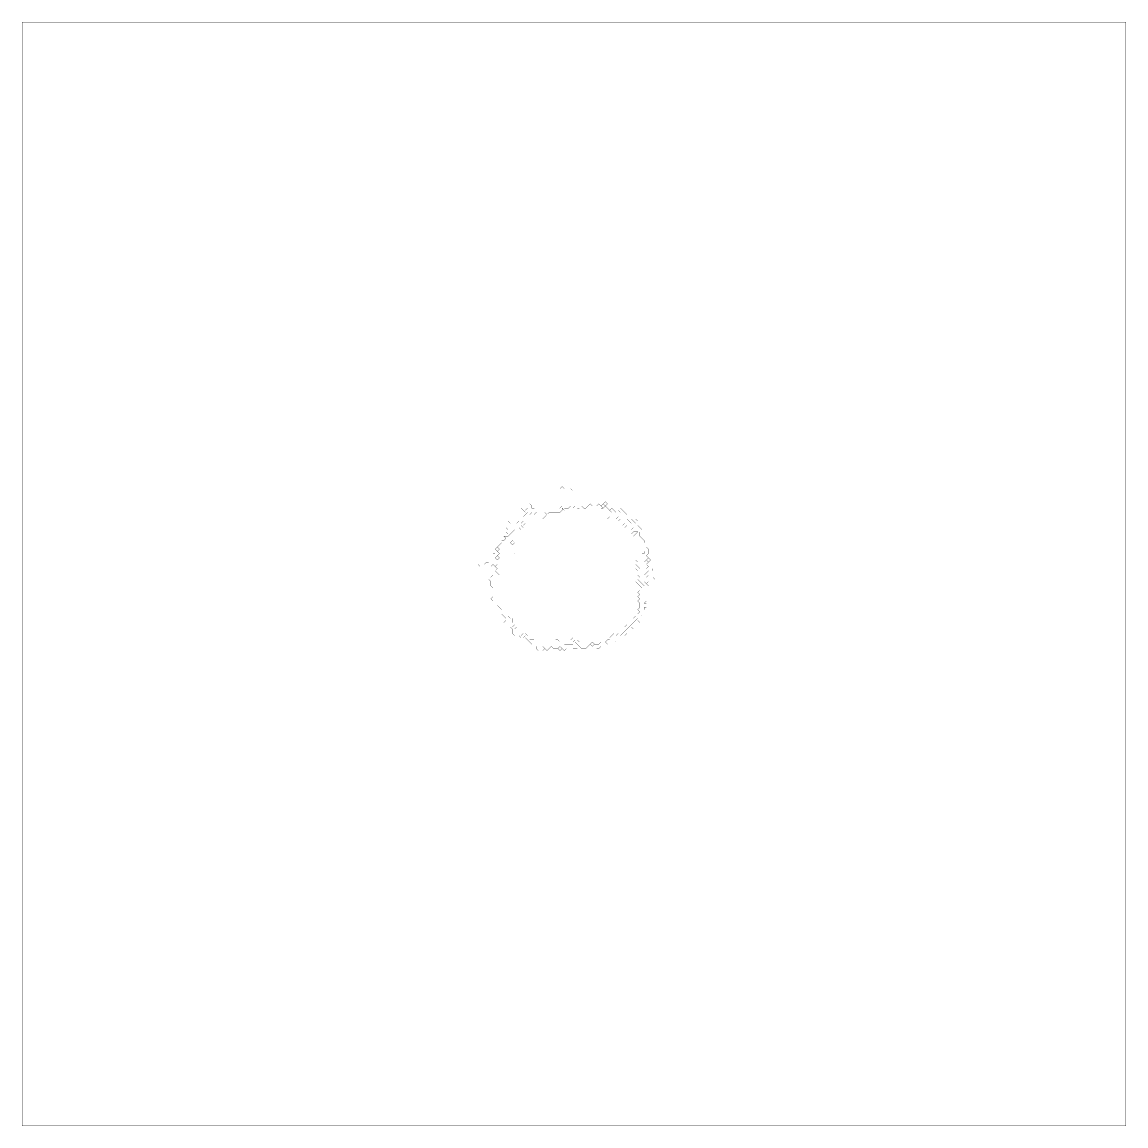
# Model space of a CAD drawing. Header units: metres. Extents: x 0 to 5049, y -5049 to 0.
import ezdxf

# ---------------------------------------------------------------- set-up
doc = ezdxf.new("R2010")
doc.units = ezdxf.units.M
doc.layers.add('conductor', color=1, linetype='Continuous')
doc.layers.add('substrate', color=5, linetype='Continuous')

msp = doc.modelspace()

# ---------------------------------------------------------------- linework, layer by layer
at = {"layer": 'conductor', "const_width": 0.5}
for points in [[(2470.2, -2223.2), (2470.2, -2233.1), (2460.3, -2243), (2450.5, -2243), (2440.6, -2243), (2430.7, -2243), (2420.8, -2243), (2410.9, -2243), (2401, -2252.8), (2391.2, -2243), (2401, -2252.8), (2391.2, -2262.7), (2381.3, -2272.6), (2371.4, -2262.7), (2361.5, -2252.8), (2351.6, -2243), (2341.8, -2252.8), (2331.9, -2243), (2322, -2252.8), (2312.1, -2243), (2302.2, -2252.8), (2292.4, -2262.7), (2292.4, -2272.6), (2292.4, -2282.5), (2282.5, -2292.4), (2272.6, -2282.5), (2262.7, -2292.4), (2252.8, -2292.4), (2252.8, -2302.2), (2252.8, -2312.1), (2252.8, -2322), (2243, -2331.9), (2233.1, -2322), (2233.1, -2312.1), (2233.1, -2322), (2243, -2331.9), (2233.1, -2341.8), (2223.2, -2351.6), (2213.3, -2351.6), (2203.4, -2351.6), (2213.3, -2361.5), (2203.4, -2371.4), (2193.6, -2371.4), (2193.6, -2381.3), (2183.7, -2391.2), (2173.8, -2401), (2163.9, -2410.9), (2173.8, -2420.8), (2183.7, -2430.7), (2173.8, -2440.6), (2163.9, -2450.5), (2173.8, -2460.3), (2173.8, -2470.2), (2173.8, -2480.1), (2163.9, -2490), (2154, -2480.1), (2144.1, -2490), (2154, -2480.1), (2163.9, -2490), (2173.8, -2499.9), (2163.9, -2509.7), (2154, -2519.6), (2163.9, -2529.5), (2154, -2539.4), (2163.9, -2549.3), (2154, -2559.1), (2163.9, -2569), (2173.8, -2578.9), (2173.8, -2588.8), (2173.8, -2598.7), (2163.9, -2608.5), (2173.8, -2618.4), (2173.8, -2628.3), (2173.8, -2638.2), (2163.9, -2648.1), (2173.8, -2658), (2183.7, -2667.8), (2193.6, -2677.7), (2203.4, -2687.6), (2213.3, -2697.5), (2203.4, -2707.4), (2213.3, -2707.4), (2223.2, -2707.4), (2233.1, -2717.2), (2243, -2727.1), (2243, -2737), (2243, -2746.9), (2252.8, -2756.8), (2243, -2766.6), (2252.8, -2776.5), (2262.7, -2776.5), (2272.6, -2776.5), (2282.5, -2786.4), (2292.4, -2796.3), (2282.5, -2806.2), (2292.4, -2806.2), (2302.2, -2796.3), (2312.1, -2806.2), (2312.1, -2816), (2322, -2825.9), (2331.9, -2825.9), (2341.8, -2825.9), (2351.6, -2835.8), (2361.5, -2845.7), (2371.4, -2855.6), (2381.3, -2845.7), (2391.2, -2855.6), (2401, -2845.7), (2410.9, -2835.8), (2420.8, -2845.7), (2430.7, -2835.8), (2440.6, -2845.7), (2430.7, -2835.8), (2440.6, -2825.9), (2450.5, -2825.9), (2460.3, -2835.8), (2460.3, -2845.7), (2470.2, -2855.6), (2480.1, -2845.7), (2490, -2845.7), (2499.9, -2845.7), (2509.7, -2845.7), (2519.6, -2845.7), (2529.5, -2835.8), (2539.4, -2845.7), (2549.3, -2855.6), (2539.4, -2865.4), (2529.5, -2865.4), (2519.6, -2865.4), (2529.5, -2865.4), (2539.4, -2865.4), (2549.3, -2855.6), (2559.1, -2865.4), (2569, -2865.4), (2578.9, -2865.4), (2588.8, -2855.6), (2598.7, -2845.7), (2608.5, -2855.6), (2618.4, -2845.7), (2628.3, -2845.7), (2638.2, -2845.7), (2648.1, -2835.8), (2658, -2835.8), (2667.8, -2835.8), (2677.7, -2845.7), (2667.8, -2835.8), (2677.7, -2825.9), (2687.6, -2825.9), (2687.6, -2816), (2697.5, -2806.2), (2707.4, -2796.3), (2717.2, -2806.2), (2727.1, -2796.3), (2737, -2806.2), (2746.9, -2796.3), (2756.8, -2786.4), (2766.6, -2776.5), (2776.5, -2766.6), (2786.4, -2756.8), (2796.3, -2746.9), (2806.2, -2737), (2816, -2727.1), (2816, -2717.2), (2816, -2707.4), (2825.9, -2697.5), (2816, -2687.6), (2825.9, -2677.7), (2825.9, -2667.8), (2825.9, -2658), (2816, -2648.1), (2825.9, -2638.2), (2816, -2628.3), (2825.9, -2618.4), (2816, -2608.5), (2825.9, -2598.7), (2835.8, -2588.8), (2845.7, -2578.9), (2855.6, -2569), (2865.4, -2578.9), (2855.6, -2569), (2865.4, -2559.1), (2855.6, -2569), (2845.7, -2559.1), (2835.8, -2569), (2825.9, -2559.1), (2816, -2549.3), (2825.9, -2539.4), (2816, -2529.5), (2816, -2519.6), (2816, -2509.7), (2825.9, -2499.9), (2816, -2490), (2806.2, -2480.1), (2816, -2470.2), (2825.9, -2460.3), (2835.8, -2450.5), (2825.9, -2440.6), (2835.8, -2430.7), (2845.7, -2430.7), (2845.7, -2420.8), (2835.8, -2430.7), (2825.9, -2420.8), (2816, -2410.9), (2806.2, -2401), (2816, -2391.2), (2806.2, -2381.3), (2796.3, -2371.4), (2806.2, -2361.5), (2816, -2351.6), (2806.2, -2341.8), (2816, -2331.9), (2806.2, -2331.9), (2796.3, -2331.9), (2786.4, -2322), (2796.3, -2312.1), (2786.4, -2312.1), (2776.5, -2312.1), (2766.6, -2302.2), (2756.8, -2292.4), (2746.9, -2292.4), (2737, -2292.4), (2727.1, -2282.5), (2737, -2272.6), (2727.1, -2262.7), (2717.2, -2272.6), (2707.4, -2262.7), (2707.4, -2252.8), (2707.4, -2243), (2707.4, -2252.8), (2697.5, -2262.7), (2687.6, -2262.7), (2677.7, -2272.6), (2667.8, -2262.7), (2667.8, -2252.8), (2667.8, -2243), (2658, -2233.1), (2648.1, -2243), (2638.2, -2233.1), (2628.3, -2223.2), (2618.4, -2233.1), (2608.5, -2233.1), (2598.7, -2233.1), (2588.8, -2233.1), (2578.9, -2233.1), (2569, -2233.1), (2559.1, -2233.1), (2549.3, -2233.1), (2539.4, -2233.1), (2529.5, -2233.1), (2519.6, -2233.1), (2509.7, -2233.1), (2499.9, -2233.1), (2490, -2233.1), (2480.1, -2233.1)], [(2272.6, -2262.7)], [(2272.6, -2312.1), (2282.5, -2302.2), (2292.4, -2312.1), (2282.5, -2322)], [(2282.5, -2292.4), (2292.4, -2282.5), (2302.2, -2292.4), (2292.4, -2302.2)], [(2746.9, -2302.2), (2756.8, -2292.4), (2766.6, -2302.2), (2756.8, -2312.1)], [(2816, -2312.1)], [(2233.1, -2381.3), (2243, -2371.4), (2252.8, -2381.3), (2243, -2391.2)], [(2786.4, -2341.8), (2796.3, -2331.9), (2806.2, -2341.8), (2796.3, -2351.6)], [(2163.9, -2410.9), (2173.8, -2401), (2183.7, -2410.9), (2173.8, -2420.8)], [(2233.1, -2430.7), (2243, -2420.8), (2252.8, -2430.7), (2243, -2440.6)], [(2796.3, -2410.9), (2806.2, -2401), (2816, -2410.9), (2806.2, -2420.8)], [(2806.2, -2420.8), (2816, -2410.9), (2825.9, -2420.8), (2816, -2430.7)], [(2816, -2430.7), (2825.9, -2420.8), (2835.8, -2430.7), (2825.9, -2440.6)], [(2163.9, -2450.5), (2173.8, -2440.6), (2183.7, -2450.5), (2173.8, -2460.3)], [(2806.2, -2460.3), (2816, -2450.5), (2825.9, -2460.3), (2816, -2470.2)], [(2816, -2450.5), (2825.9, -2440.6), (2835.8, -2450.5), (2825.9, -2460.3)], [(2154, -2519.6), (2163.9, -2509.7), (2173.8, -2519.6), (2163.9, -2529.5)], [(2163.9, -2529.5), (2173.8, -2519.6), (2183.7, -2529.5), (2173.8, -2539.4)], [(2806.2, -2499.9), (2816, -2490), (2825.9, -2499.9), (2816, -2509.7)], [(2154, -2539.4), (2163.9, -2529.5), (2173.8, -2539.4), (2163.9, -2549.3)], [(2806.2, -2559.1), (2816, -2549.3), (2825.9, -2559.1), (2816, -2569)], [(2816, -2569), (2825.9, -2559.1), (2835.8, -2569), (2825.9, -2578.9)], [(2825.9, -2578.9), (2835.8, -2569), (2845.7, -2578.9), (2835.8, -2588.8)], [(2835.8, -2569), (2845.7, -2559.1), (2855.6, -2569), (2845.7, -2578.9)], [(2173.8, -2598.7), (2183.7, -2588.8), (2193.6, -2598.7), (2183.7, -2608.5)], [(2796.3, -2727.1), (2806.2, -2717.2), (2816, -2727.1), (2806.2, -2737)], [(2243, -2766.6), (2252.8, -2756.8), (2262.7, -2766.6), (2252.8, -2776.5)], [(2756.8, -2766.6), (2766.6, -2756.8), (2776.5, -2766.6), (2766.6, -2776.5)], [(2509.7, -2825.9), (2519.6, -2816), (2529.5, -2825.9), (2519.6, -2835.8)], [(2529.5, -2835.8), (2539.4, -2825.9), (2549.3, -2835.8), (2539.4, -2845.7)], [(2598.7, -2845.7), (2608.5, -2835.8), (2618.4, -2845.7), (2608.5, -2855.6)]]:
    msp.add_lwpolyline(points, close=True, dxfattribs=at)
at = {"layer": 'substrate', "const_width": 0.5}
for points in [[(0, 0), (0, -9.9), (0, -19.8), (0, -29.6), (0, -39.5), (0, -49.4), (0, -59.3), (0, -69.2), (0, -79), (0, -88.9), (0, -98.8), (0, -108.7), (0, -118.6), (0, -128.5), (0, -138.3), (0, -148.2), (0, -158.1), (0, -168), (0, -177.9), (0, -187.7), (0, -197.6), (0, -207.5), (0, -217.4), (0, -227.3), (0, -237.1), (0, -247), (0, -256.9), (0, -266.8), (0, -276.7), (0, -286.5), (0, -296.4), (0, -306.3), (0, -316.2), (0, -326.1), (0, -335.9), (0, -345.8), (0, -355.7), (0, -365.6), (0, -375.5), (0, -385.4), (0, -395.2), (0, -405.1), (0, -415), (0, -424.9), (0, -434.8), (0, -444.6), (0, -454.5), (0, -464.4), (0, -474.3), (0, -484.2), (0, -494), (0, -503.9), (0, -513.8), (0, -523.7), (0, -533.6), (0, -543.4), (0, -553.3), (0, -563.2), (0, -573.1), (0, -583), (0, -592.9), (0, -602.7), (0, -612.6), (0, -622.5), (0, -632.4), (0, -642.3), (0, -652.1), (0, -662), (0, -671.9), (0, -681.8), (0, -691.7), (0, -701.5), (0, -711.4), (0, -721.3), (0, -731.2), (0, -741.1), (0, -750.9), (0, -760.8), (0, -770.7), (0, -780.6), (0, -790.5), (0, -800.3), (0, -810.2), (0, -820.1), (0, -830), (0, -839.9), (0, -849.8), (0, -859.6), (0, -869.5), (0, -879.4), (0, -889.3), (0, -899.2), (0, -909), (0, -918.9), (0, -928.8), (0, -938.7), (0, -948.6), (0, -958.4), (0, -968.3), (0, -978.2), (0, -988.1), (0, -998), (0, -1007.8), (0, -1017.7), (0, -1027.6), (0, -1037.5), (0, -1047.4), (0, -1057.3), (0, -1067.1), (0, -1077), (0, -1086.9), (0, -1096.8), (0, -1106.7), (0, -1116.5), (0, -1126.4), (0, -1136.3), (0, -1146.2), (0, -1156.1), (0, -1165.9), (0, -1175.8), (0, -1185.7), (0, -1195.6), (0, -1205.5), (0, -1215.3), (0, -1225.2), (0, -1235.1), (0, -1245), (0, -1254.9), (0, -1264.8), (0, -1274.6), (0, -1284.5), (0, -1294.4), (0, -1304.3), (0, -1314.2), (0, -1324), (0, -1333.9), (0, -1343.8), (0, -1353.7), (0, -1363.6), (0, -1373.4), (0, -1383.3), (0, -1393.2), (0, -1403.1), (0, -1413), (0, -1422.8), (0, -1432.7), (0, -1442.6), (0, -1452.5), (0, -1462.4), (0, -1472.2), (0, -1482.1), (0, -1492), (0, -1501.9), (0, -1511.8), (0, -1521.7), (0, -1531.5), (0, -1541.4), (0, -1551.3), (0, -1561.2), (0, -1571.1), (0, -1580.9), (0, -1590.8), (0, -1600.7), (0, -1610.6), (0, -1620.5), (0, -1630.3), (0, -1640.2), (0, -1650.1), (0, -1660), (0, -1669.9), (0, -1679.7), (0, -1689.6), (0, -1699.5), (0, -1709.4), (0, -1719.3), (0, -1729.2), (0, -1739), (0, -1748.9), (0, -1758.8), (0, -1768.7), (0, -1778.6), (0, -1788.4), (0, -1798.3), (0, -1808.2), (0, -1818.1), (0, -1828), (0, -1837.8), (0, -1847.7), (0, -1857.6), (0, -1867.5), (0, -1877.4), (0, -1887.2), (0, -1897.1), (0, -1907), (0, -1916.9), (0, -1926.8), (0, -1936.6), (0, -1946.5), (0, -1956.4), (0, -1966.3), (0, -1976.2), (0, -1986.1), (0, -1995.9), (0, -2005.8), (0, -2015.7), (0, -2025.6), (0, -2035.5), (0, -2045.3), (0, -2055.2), (0, -2065.1), (0, -2075), (0, -2084.9), (0, -2094.7), (0, -2104.6), (0, -2114.5), (0, -2124.4), (0, -2134.3), (0, -2144.1), (0, -2154), (0, -2163.9), (0, -2173.8), (0, -2183.7), (0, -2193.6), (0, -2203.4), (0, -2213.3), (0, -2223.2), (0, -2233.1), (0, -2243), (0, -2252.8), (0, -2262.7), (0, -2272.6), (0, -2282.5), (0, -2292.4), (0, -2302.2), (0, -2312.1), (0, -2322), (0, -2331.9), (0, -2341.8), (0, -2351.6), (0, -2361.5), (0, -2371.4), (0, -2381.3), (0, -2391.2), (0, -2401), (0, -2410.9), (0, -2420.8), (0, -2430.7), (0, -2440.6), (0, -2450.5), (0, -2460.3), (0, -2470.2), (0, -2480.1), (0, -2490), (0, -2499.9), (0, -2509.7), (0, -2519.6), (0, -2529.5), (0, -2539.4), (0, -2549.3), (0, -2559.1), (0, -2569), (0, -2578.9), (0, -2588.8), (0, -2598.7), (0, -2608.5), (0, -2618.4), (0, -2628.3), (0, -2638.2), (0, -2648.1), (0, -2658), (0, -2667.8), (0, -2677.7), (0, -2687.6), (0, -2697.5), (0, -2707.4), (0, -2717.2), (0, -2727.1), (0, -2737), (0, -2746.9), (0, -2756.8), (0, -2766.6), (0, -2776.5), (0, -2786.4), (0, -2796.3), (0, -2806.2), (0, -2816), (0, -2825.9), (0, -2835.8), (0, -2845.7), (0, -2855.6), (0, -2865.4), (0, -2875.3), (0, -2885.2), (0, -2895.1), (0, -2905), (0, -2914.9), (0, -2924.7), (0, -2934.6), (0, -2944.5), (0, -2954.4), (0, -2964.3), (0, -2974.1), (0, -2984), (0, -2993.9), (0, -3003.8), (0, -3013.7), (0, -3023.5), (0, -3033.4), (0, -3043.3), (0, -3053.2), (0, -3063.1), (0, -3072.9), (0, -3082.8), (0, -3092.7), (0, -3102.6), (0, -3112.5), (0, -3122.4), (0, -3132.2), (0, -3142.1), (0, -3152), (0, -3161.9), (0, -3171.8), (0, -3181.6), (0, -3191.5), (0, -3201.4), (0, -3211.3), (0, -3221.2), (0, -3231), (0, -3240.9), (0, -3250.8), (0, -3260.7), (0, -3270.6), (0, -3280.4), (0, -3290.3), (0, -3300.2), (0, -3310.1), (0, -3320), (0, -3329.8), (0, -3339.7), (0, -3349.6), (0, -3359.5), (0, -3369.4), (0, -3379.3), (0, -3389.1), (0, -3399), (0, -3408.9), (0, -3418.8), (0, -3428.7), (0, -3438.5), (0, -3448.4), (0, -3458.3), (0, -3468.2), (0, -3478.1), (0, -3487.9), (0, -3497.8), (0, -3507.7), (0, -3517.6), (0, -3527.5), (0, -3537.3), (0, -3547.2), (0, -3557.1), (0, -3567), (0, -3576.9), (0, -3586.8), (0, -3596.6), (0, -3606.5), (0, -3616.4), (0, -3626.3), (0, -3636.2), (0, -3646), (0, -3655.9), (0, -3665.8), (0, -3675.7), (0, -3685.6), (0, -3695.4), (0, -3705.3), (0, -3715.2), (0, -3725.1), (0, -3735), (0, -3744.8), (0, -3754.7), (0, -3764.6), (0, -3774.5), (0, -3784.4), (0, -3794.2), (0, -3804.1), (0, -3814), (0, -3823.9), (0, -3833.8), (0, -3843.7), (0, -3853.5), (0, -3863.4), (0, -3873.3), (0, -3883.2), (0, -3893.1), (0, -3902.9), (0, -3912.8), (0, -3922.7), (0, -3932.6), (0, -3942.5), (0, -3952.3), (0, -3962.2), (0, -3972.1), (0, -3982), (0, -3991.9), (0, -4001.7), (0, -4011.6), (0, -4021.5), (0, -4031.4), (0, -4041.3), (0, -4051.2), (0, -4061), (0, -4070.9), (0, -4080.8), (0, -4090.7), (0, -4100.6), (0, -4110.4), (0, -4120.3), (0, -4130.2), (0, -4140.1), (0, -4150), (0, -4159.8), (0, -4169.7), (0, -4179.6), (0, -4189.5), (0, -4199.4), (0, -4209.2), (0, -4219.1), (0, -4229), (0, -4238.9), (0, -4248.8), (0, -4258.7), (0, -4268.5), (0, -4278.4), (0, -4288.3), (0, -4298.2), (0, -4308.1), (0, -4317.9), (0, -4327.8), (0, -4337.7), (0, -4347.6), (0, -4357.5), (0, -4367.3), (0, -4377.2), (0, -4387.1), (0, -4397), (0, -4406.9), (0, -4416.7), (0, -4426.6), (0, -4436.5), (0, -4446.4), (0, -4456.3), (0, -4466.1), (0, -4476), (0, -4485.9), (0, -4495.8), (0, -4505.7), (0, -4515.6), (0, -4525.4), (0, -4535.3), (0, -4545.2), (0, -4555.1), (0, -4565), (0, -4574.8), (0, -4584.7), (0, -4594.6), (0, -4604.5), (0, -4614.4), (0, -4624.2), (0, -4634.1), (0, -4644), (0, -4653.9), (0, -4663.8), (0, -4673.6), (0, -4683.5), (0, -4693.4), (0, -4703.3), (0, -4713.2), (0, -4723.1), (0, -4732.9), (0, -4742.8), (0, -4752.7), (0, -4762.6), (0, -4772.5), (0, -4782.3), (0, -4792.2), (0, -4802.1), (0, -4812), (0, -4821.9), (0, -4831.7), (0, -4841.6), (0, -4851.5), (0, -4861.4), (0, -4871.3), (0, -4881.1), (0, -4891), (0, -4900.9), (0, -4910.8), (0, -4920.7), (0, -4930.5), (0, -4940.4), (0, -4950.3), (0, -4960.2), (0, -4970.1), (0, -4980), (0, -4989.8), (0, -4999.7), (0, -5009.6), (0, -5019.5), (0, -5029.4), (0, -5039.2), (0, -5049.1), (9.9, -5049.1), (19.8, -5049.1), (29.6, -5049.1), (39.5, -5049.1), (49.4, -5049.1), (59.3, -5049.1), (69.2, -5049.1), (79, -5049.1), (88.9, -5049.1), (98.8, -5049.1), (108.7, -5049.1), (118.6, -5049.1), (128.5, -5049.1), (138.3, -5049.1), (148.2, -5049.1), (158.1, -5049.1), (168, -5049.1), (177.9, -5049.1), (187.7, -5049.1), (197.6, -5049.1), (207.5, -5049.1), (217.4, -5049.1), (227.3, -5049.1), (237.1, -5049.1), (247, -5049.1), (256.9, -5049.1), (266.8, -5049.1), (276.7, -5049.1), (286.5, -5049.1), (296.4, -5049.1), (306.3, -5049.1), (316.2, -5049.1), (326.1, -5049.1), (335.9, -5049.1), (345.8, -5049.1), (355.7, -5049.1), (365.6, -5049.1), (375.5, -5049.1), (385.4, -5049.1), (395.2, -5049.1), (405.1, -5049.1), (415, -5049.1), (424.9, -5049.1), (434.8, -5049.1), (444.6, -5049.1), (454.5, -5049.1), (464.4, -5049.1), (474.3, -5049.1), (484.2, -5049.1), (494, -5049.1), (503.9, -5049.1), (513.8, -5049.1), (523.7, -5049.1), (533.6, -5049.1), (543.4, -5049.1), (553.3, -5049.1), (563.2, -5049.1), (573.1, -5049.1), (583, -5049.1), (592.9, -5049.1), (602.7, -5049.1), (612.6, -5049.1), (622.5, -5049.1), (632.4, -5049.1), (642.3, -5049.1), (652.1, -5049.1), (662, -5049.1), (671.9, -5049.1), (681.8, -5049.1), (691.7, -5049.1), (701.5, -5049.1), (711.4, -5049.1), (721.3, -5049.1), (731.2, -5049.1), (741.1, -5049.1), (750.9, -5049.1), (760.8, -5049.1), (770.7, -5049.1), (780.6, -5049.1), (790.5, -5049.1), (800.3, -5049.1), (810.2, -5049.1), (820.1, -5049.1), (830, -5049.1), (839.9, -5049.1), (849.8, -5049.1), (859.6, -5049.1), (869.5, -5049.1), (879.4, -5049.1), (889.3, -5049.1), (899.2, -5049.1), (909, -5049.1), (918.9, -5049.1), (928.8, -5049.1), (938.7, -5049.1), (948.6, -5049.1), (958.4, -5049.1), (968.3, -5049.1), (978.2, -5049.1), (988.1, -5049.1), (998, -5049.1), (1007.8, -5049.1), (1017.7, -5049.1), (1027.6, -5049.1), (1037.5, -5049.1), (1047.4, -5049.1), (1057.3, -5049.1), (1067.1, -5049.1), (1077, -5049.1), (1086.9, -5049.1), (1096.8, -5049.1), (1106.7, -5049.1), (1116.5, -5049.1), (1126.4, -5049.1), (1136.3, -5049.1), (1146.2, -5049.1), (1156.1, -5049.1), (1165.9, -5049.1), (1175.8, -5049.1), (1185.7, -5049.1), (1195.6, -5049.1), (1205.5, -5049.1), (1215.3, -5049.1), (1225.2, -5049.1), (1235.1, -5049.1), (1245, -5049.1), (1254.9, -5049.1), (1264.8, -5049.1), (1274.6, -5049.1), (1284.5, -5049.1), (1294.4, -5049.1), (1304.3, -5049.1), (1314.2, -5049.1), (1324, -5049.1), (1333.9, -5049.1), (1343.8, -5049.1), (1353.7, -5049.1), (1363.6, -5049.1), (1373.4, -5049.1), (1383.3, -5049.1), (1393.2, -5049.1), (1403.1, -5049.1), (1413, -5049.1), (1422.8, -5049.1), (1432.7, -5049.1), (1442.6, -5049.1), (1452.5, -5049.1), (1462.4, -5049.1), (1472.2, -5049.1), (1482.1, -5049.1), (1492, -5049.1), (1501.9, -5049.1), (1511.8, -5049.1), (1521.7, -5049.1), (1531.5, -5049.1), (1541.4, -5049.1), (1551.3, -5049.1), (1561.2, -5049.1), (1571.1, -5049.1), (1580.9, -5049.1), (1590.8, -5049.1), (1600.7, -5049.1), (1610.6, -5049.1), (1620.5, -5049.1), (1630.3, -5049.1), (1640.2, -5049.1), (1650.1, -5049.1), (1660, -5049.1), (1669.9, -5049.1), (1679.7, -5049.1), (1689.6, -5049.1), (1699.5, -5049.1), (1709.4, -5049.1), (1719.3, -5049.1), (1729.2, -5049.1), (1739, -5049.1), (1748.9, -5049.1), (1758.8, -5049.1), (1768.7, -5049.1), (1778.6, -5049.1), (1788.4, -5049.1), (1798.3, -5049.1), (1808.2, -5049.1), (1818.1, -5049.1), (1828, -5049.1), (1837.8, -5049.1), (1847.7, -5049.1), (1857.6, -5049.1), (1867.5, -5049.1), (1877.4, -5049.1), (1887.2, -5049.1), (1897.1, -5049.1), (1907, -5049.1), (1916.9, -5049.1), (1926.8, -5049.1), (1936.6, -5049.1), (1946.5, -5049.1), (1956.4, -5049.1), (1966.3, -5049.1), (1976.2, -5049.1), (1986.1, -5049.1), (1995.9, -5049.1), (2005.8, -5049.1), (2015.7, -5049.1), (2025.6, -5049.1), (2035.5, -5049.1), (2045.3, -5049.1), (2055.2, -5049.1), (2065.1, -5049.1), (2075, -5049.1), (2084.9, -5049.1), (2094.7, -5049.1), (2104.6, -5049.1), (2114.5, -5049.1), (2124.4, -5049.1), (2134.3, -5049.1), (2144.1, -5049.1), (2154, -5049.1), (2163.9, -5049.1), (2173.8, -5049.1), (2183.7, -5049.1), (2193.6, -5049.1), (2203.4, -5049.1), (2213.3, -5049.1), (2223.2, -5049.1), (2233.1, -5049.1), (2243, -5049.1), (2252.8, -5049.1), (2262.7, -5049.1), (2272.6, -5049.1), (2282.5, -5049.1), (2292.4, -5049.1), (2302.2, -5049.1), (2312.1, -5049.1), (2322, -5049.1), (2331.9, -5049.1), (2341.8, -5049.1), (2351.6, -5049.1), (2361.5, -5049.1), (2371.4, -5049.1), (2381.3, -5049.1), (2391.2, -5049.1), (2401, -5049.1), (2410.9, -5049.1), (2420.8, -5049.1), (2430.7, -5049.1), (2440.6, -5049.1), (2450.5, -5049.1), (2460.3, -5049.1), (2470.2, -5049.1), (2480.1, -5049.1), (2490, -5049.1), (2499.9, -5049.1), (2509.7, -5049.1), (2519.6, -5049.1), (2529.5, -5049.1), (2539.4, -5049.1), (2549.3, -5049.1), (2559.1, -5049.1), (2569, -5049.1), (2578.9, -5049.1), (2588.8, -5049.1), (2598.7, -5049.1), (2608.5, -5049.1), (2618.4, -5049.1), (2628.3, -5049.1), (2638.2, -5049.1), (2648.1, -5049.1), (2658, -5049.1), (2667.8, -5049.1), (2677.7, -5049.1), (2687.6, -5049.1), (2697.5, -5049.1), (2707.4, -5049.1), (2717.2, -5049.1), (2727.1, -5049.1), (2737, -5049.1), (2746.9, -5049.1), (2756.8, -5049.1), (2766.6, -5049.1), (2776.5, -5049.1), (2786.4, -5049.1), (2796.3, -5049.1), (2806.2, -5049.1), (2816, -5049.1), (2825.9, -5049.1), (2835.8, -5049.1), (2845.7, -5049.1), (2855.6, -5049.1), (2865.4, -5049.1), (2875.3, -5049.1), (2885.2, -5049.1), (2895.1, -5049.1), (2905, -5049.1), (2914.9, -5049.1), (2924.7, -5049.1), (2934.6, -5049.1), (2944.5, -5049.1), (2954.4, -5049.1), (2964.3, -5049.1), (2974.1, -5049.1), (2984, -5049.1), (2993.9, -5049.1), (3003.8, -5049.1), (3013.7, -5049.1), (3023.5, -5049.1), (3033.4, -5049.1), (3043.3, -5049.1), (3053.2, -5049.1), (3063.1, -5049.1), (3072.9, -5049.1), (3082.8, -5049.1), (3092.7, -5049.1), (3102.6, -5049.1), (3112.5, -5049.1), (3122.4, -5049.1), (3132.2, -5049.1), (3142.1, -5049.1), (3152, -5049.1), (3161.9, -5049.1), (3171.8, -5049.1), (3181.6, -5049.1), (3191.5, -5049.1), (3201.4, -5049.1), (3211.3, -5049.1), (3221.2, -5049.1), (3231, -5049.1), (3240.9, -5049.1), (3250.8, -5049.1), (3260.7, -5049.1), (3270.6, -5049.1), (3280.4, -5049.1), (3290.3, -5049.1), (3300.2, -5049.1), (3310.1, -5049.1), (3320, -5049.1), (3329.8, -5049.1), (3339.7, -5049.1), (3349.6, -5049.1), (3359.5, -5049.1), (3369.4, -5049.1), (3379.3, -5049.1), (3389.1, -5049.1), (3399, -5049.1), (3408.9, -5049.1), (3418.8, -5049.1), (3428.7, -5049.1), (3438.5, -5049.1), (3448.4, -5049.1), (3458.3, -5049.1), (3468.2, -5049.1), (3478.1, -5049.1), (3487.9, -5049.1), (3497.8, -5049.1), (3507.7, -5049.1), (3517.6, -5049.1), (3527.5, -5049.1), (3537.3, -5049.1), (3547.2, -5049.1), (3557.1, -5049.1), (3567, -5049.1), (3576.9, -5049.1), (3586.8, -5049.1), (3596.6, -5049.1), (3606.5, -5049.1), (3616.4, -5049.1), (3626.3, -5049.1), (3636.2, -5049.1), (3646, -5049.1), (3655.9, -5049.1), (3665.8, -5049.1), (3675.7, -5049.1), (3685.6, -5049.1), (3695.4, -5049.1), (3705.3, -5049.1), (3715.2, -5049.1), (3725.1, -5049.1), (3735, -5049.1), (3744.8, -5049.1), (3754.7, -5049.1), (3764.6, -5049.1), (3774.5, -5049.1), (3784.4, -5049.1), (3794.2, -5049.1), (3804.1, -5049.1), (3814, -5049.1), (3823.9, -5049.1), (3833.8, -5049.1), (3843.7, -5049.1), (3853.5, -5049.1), (3863.4, -5049.1), (3873.3, -5049.1), (3883.2, -5049.1), (3893.1, -5049.1), (3902.9, -5049.1), (3912.8, -5049.1), (3922.7, -5049.1), (3932.6, -5049.1), (3942.5, -5049.1), (3952.3, -5049.1), (3962.2, -5049.1), (3972.1, -5049.1), (3982, -5049.1), (3991.9, -5049.1), (4001.7, -5049.1), (4011.6, -5049.1), (4021.5, -5049.1), (4031.4, -5049.1), (4041.3, -5049.1), (4051.2, -5049.1), (4061, -5049.1), (4070.9, -5049.1), (4080.8, -5049.1), (4090.7, -5049.1), (4100.6, -5049.1), (4110.4, -5049.1), (4120.3, -5049.1), (4130.2, -5049.1), (4140.1, -5049.1), (4150, -5049.1), (4159.8, -5049.1), (4169.7, -5049.1), (4179.6, -5049.1), (4189.5, -5049.1), (4199.4, -5049.1), (4209.2, -5049.1), (4219.1, -5049.1), (4229, -5049.1), (4238.9, -5049.1), (4248.8, -5049.1), (4258.7, -5049.1), (4268.5, -5049.1), (4278.4, -5049.1), (4288.3, -5049.1), (4298.2, -5049.1), (4308.1, -5049.1), (4317.9, -5049.1), (4327.8, -5049.1), (4337.7, -5049.1), (4347.6, -5049.1), (4357.5, -5049.1), (4367.3, -5049.1), (4377.2, -5049.1), (4387.1, -5049.1), (4397, -5049.1), (4406.9, -5049.1), (4416.7, -5049.1), (4426.6, -5049.1), (4436.5, -5049.1), (4446.4, -5049.1), (4456.3, -5049.1), (4466.1, -5049.1), (4476, -5049.1), (4485.9, -5049.1), (4495.8, -5049.1), (4505.7, -5049.1), (4515.6, -5049.1), (4525.4, -5049.1), (4535.3, -5049.1), (4545.2, -5049.1), (4555.1, -5049.1), (4565, -5049.1), (4574.8, -5049.1), (4584.7, -5049.1), (4594.6, -5049.1), (4604.5, -5049.1), (4614.4, -5049.1), (4624.2, -5049.1), (4634.1, -5049.1), (4644, -5049.1), (4653.9, -5049.1), (4663.8, -5049.1), (4673.6, -5049.1), (4683.5, -5049.1), (4693.4, -5049.1), (4703.3, -5049.1), (4713.2, -5049.1), (4723.1, -5049.1), (4732.9, -5049.1), (4742.8, -5049.1), (4752.7, -5049.1), (4762.6, -5049.1), (4772.5, -5049.1), (4782.3, -5049.1), (4792.2, -5049.1), (4802.1, -5049.1), (4812, -5049.1), (4821.9, -5049.1), (4831.7, -5049.1), (4841.6, -5049.1), (4851.5, -5049.1), (4861.4, -5049.1), (4871.3, -5049.1), (4881.1, -5049.1), (4891, -5049.1), (4900.9, -5049.1), (4910.8, -5049.1), (4920.7, -5049.1), (4930.5, -5049.1), (4940.4, -5049.1), (4950.3, -5049.1), (4960.2, -5049.1), (4970.1, -5049.1), (4980, -5049.1), (4989.8, -5049.1), (4999.7, -5049.1), (5009.6, -5049.1), (5019.5, -5049.1), (5029.4, -5049.1), (5039.2, -5049.1), (5049.1, -5049.1), (5049.1, -5039.2), (5049.1, -5029.4), (5049.1, -5019.5), (5049.1, -5009.6), (5049.1, -4999.7), (5049.1, -4989.8), (5049.1, -4980), (5049.1, -4970.1), (5049.1, -4960.2), (5049.1, -4950.3), (5049.1, -4940.4), (5049.1, -4930.5), (5049.1, -4920.7), (5049.1, -4910.8), (5049.1, -4900.9), (5049.1, -4891), (5049.1, -4881.1), (5049.1, -4871.3), (5049.1, -4861.4), (5049.1, -4851.5), (5049.1, -4841.6), (5049.1, -4831.7), (5049.1, -4821.9), (5049.1, -4812), (5049.1, -4802.1), (5049.1, -4792.2), (5049.1, -4782.3), (5049.1, -4772.5), (5049.1, -4762.6), (5049.1, -4752.7), (5049.1, -4742.8), (5049.1, -4732.9), (5049.1, -4723.1), (5049.1, -4713.2), (5049.1, -4703.3), (5049.1, -4693.4), (5049.1, -4683.5), (5049.1, -4673.6), (5049.1, -4663.8), (5049.1, -4653.9), (5049.1, -4644), (5049.1, -4634.1), (5049.1, -4624.2), (5049.1, -4614.4), (5049.1, -4604.5), (5049.1, -4594.6), (5049.1, -4584.7), (5049.1, -4574.8), (5049.1, -4565), (5049.1, -4555.1), (5049.1, -4545.2), (5049.1, -4535.3), (5049.1, -4525.4), (5049.1, -4515.6), (5049.1, -4505.7), (5049.1, -4495.8), (5049.1, -4485.9), (5049.1, -4476), (5049.1, -4466.1), (5049.1, -4456.3), (5049.1, -4446.4), (5049.1, -4436.5), (5049.1, -4426.6), (5049.1, -4416.7), (5049.1, -4406.9), (5049.1, -4397), (5049.1, -4387.1), (5049.1, -4377.2), (5049.1, -4367.3), (5049.1, -4357.5), (5049.1, -4347.6), (5049.1, -4337.7), (5049.1, -4327.8), (5049.1, -4317.9), (5049.1, -4308.1), (5049.1, -4298.2), (5049.1, -4288.3), (5049.1, -4278.4), (5049.1, -4268.5), (5049.1, -4258.7), (5049.1, -4248.8), (5049.1, -4238.9), (5049.1, -4229), (5049.1, -4219.1), (5049.1, -4209.2), (5049.1, -4199.4), (5049.1, -4189.5), (5049.1, -4179.6), (5049.1, -4169.7), (5049.1, -4159.8), (5049.1, -4150), (5049.1, -4140.1), (5049.1, -4130.2), (5049.1, -4120.3), (5049.1, -4110.4), (5049.1, -4100.6), (5049.1, -4090.7), (5049.1, -4080.8), (5049.1, -4070.9), (5049.1, -4061), (5049.1, -4051.2), (5049.1, -4041.3), (5049.1, -4031.4), (5049.1, -4021.5), (5049.1, -4011.6), (5049.1, -4001.7), (5049.1, -3991.9), (5049.1, -3982), (5049.1, -3972.1), (5049.1, -3962.2), (5049.1, -3952.3), (5049.1, -3942.5), (5049.1, -3932.6), (5049.1, -3922.7), (5049.1, -3912.8), (5049.1, -3902.9), (5049.1, -3893.1), (5049.1, -3883.2), (5049.1, -3873.3), (5049.1, -3863.4), (5049.1, -3853.5), (5049.1, -3843.7), (5049.1, -3833.8), (5049.1, -3823.9), (5049.1, -3814), (5049.1, -3804.1), (5049.1, -3794.2), (5049.1, -3784.4), (5049.1, -3774.5), (5049.1, -3764.6), (5049.1, -3754.7), (5049.1, -3744.8), (5049.1, -3735), (5049.1, -3725.1), (5049.1, -3715.2), (5049.1, -3705.3), (5049.1, -3695.4), (5049.1, -3685.6), (5049.1, -3675.7), (5049.1, -3665.8), (5049.1, -3655.9), (5049.1, -3646), (5049.1, -3636.2), (5049.1, -3626.3), (5049.1, -3616.4), (5049.1, -3606.5), (5049.1, -3596.6), (5049.1, -3586.8), (5049.1, -3576.9), (5049.1, -3567), (5049.1, -3557.1), (5049.1, -3547.2), (5049.1, -3537.3), (5049.1, -3527.5), (5049.1, -3517.6), (5049.1, -3507.7), (5049.1, -3497.8), (5049.1, -3487.9), (5049.1, -3478.1), (5049.1, -3468.2), (5049.1, -3458.3), (5049.1, -3448.4), (5049.1, -3438.5), (5049.1, -3428.7), (5049.1, -3418.8), (5049.1, -3408.9), (5049.1, -3399), (5049.1, -3389.1), (5049.1, -3379.3), (5049.1, -3369.4), (5049.1, -3359.5), (5049.1, -3349.6), (5049.1, -3339.7), (5049.1, -3329.8), (5049.1, -3320), (5049.1, -3310.1), (5049.1, -3300.2), (5049.1, -3290.3), (5049.1, -3280.4), (5049.1, -3270.6), (5049.1, -3260.7), (5049.1, -3250.8), (5049.1, -3240.9), (5049.1, -3231), (5049.1, -3221.2), (5049.1, -3211.3), (5049.1, -3201.4), (5049.1, -3191.5), (5049.1, -3181.6), (5049.1, -3171.8), (5049.1, -3161.9), (5049.1, -3152), (5049.1, -3142.1), (5049.1, -3132.2), (5049.1, -3122.4), (5049.1, -3112.5), (5049.1, -3102.6), (5049.1, -3092.7), (5049.1, -3082.8), (5049.1, -3072.9), (5049.1, -3063.1), (5049.1, -3053.2), (5049.1, -3043.3), (5049.1, -3033.4), (5049.1, -3023.5), (5049.1, -3013.7), (5049.1, -3003.8), (5049.1, -2993.9), (5049.1, -2984), (5049.1, -2974.1), (5049.1, -2964.3), (5049.1, -2954.4), (5049.1, -2944.5), (5049.1, -2934.6), (5049.1, -2924.7), (5049.1, -2914.9), (5049.1, -2905), (5049.1, -2895.1), (5049.1, -2885.2), (5049.1, -2875.3), (5049.1, -2865.4), (5049.1, -2855.6), (5049.1, -2845.7), (5049.1, -2835.8), (5049.1, -2825.9), (5049.1, -2816), (5049.1, -2806.2), (5049.1, -2796.3), (5049.1, -2786.4), (5049.1, -2776.5), (5049.1, -2766.6), (5049.1, -2756.8), (5049.1, -2746.9), (5049.1, -2737), (5049.1, -2727.1), (5049.1, -2717.2), (5049.1, -2707.4), (5049.1, -2697.5), (5049.1, -2687.6), (5049.1, -2677.7), (5049.1, -2667.8), (5049.1, -2658), (5049.1, -2648.1), (5049.1, -2638.2), (5049.1, -2628.3), (5049.1, -2618.4), (5049.1, -2608.5), (5049.1, -2598.7), (5049.1, -2588.8), (5049.1, -2578.9), (5049.1, -2569), (5049.1, -2559.1), (5049.1, -2549.3), (5049.1, -2539.4), (5049.1, -2529.5), (5049.1, -2519.6), (5049.1, -2509.7), (5049.1, -2499.9), (5049.1, -2490), (5049.1, -2480.1), (5049.1, -2470.2), (5049.1, -2460.3), (5049.1, -2450.5), (5049.1, -2440.6), (5049.1, -2430.7), (5049.1, -2420.8), (5049.1, -2410.9), (5049.1, -2401), (5049.1, -2391.2), (5049.1, -2381.3), (5049.1, -2371.4), (5049.1, -2361.5), (5049.1, -2351.6), (5049.1, -2341.8), (5049.1, -2331.9), (5049.1, -2322), (5049.1, -2312.1), (5049.1, -2302.2), (5049.1, -2292.4), (5049.1, -2282.5), (5049.1, -2272.6), (5049.1, -2262.7), (5049.1, -2252.8), (5049.1, -2243), (5049.1, -2233.1), (5049.1, -2223.2), (5049.1, -2213.3), (5049.1, -2203.4), (5049.1, -2193.6), (5049.1, -2183.7), (5049.1, -2173.8), (5049.1, -2163.9), (5049.1, -2154), (5049.1, -2144.1), (5049.1, -2134.3), (5049.1, -2124.4), (5049.1, -2114.5), (5049.1, -2104.6), (5049.1, -2094.7), (5049.1, -2084.9), (5049.1, -2075), (5049.1, -2065.1), (5049.1, -2055.2), (5049.1, -2045.3), (5049.1, -2035.5), (5049.1, -2025.6), (5049.1, -2015.7), (5049.1, -2005.8), (5049.1, -1995.9), (5049.1, -1986.1), (5049.1, -1976.2), (5049.1, -1966.3), (5049.1, -1956.4), (5049.1, -1946.5), (5049.1, -1936.6), (5049.1, -1926.8), (5049.1, -1916.9), (5049.1, -1907), (5049.1, -1897.1), (5049.1, -1887.2), (5049.1, -1877.4), (5049.1, -1867.5), (5049.1, -1857.6), (5049.1, -1847.7), (5049.1, -1837.8), (5049.1, -1828), (5049.1, -1818.1), (5049.1, -1808.2), (5049.1, -1798.3), (5049.1, -1788.4), (5049.1, -1778.6), (5049.1, -1768.7), (5049.1, -1758.8), (5049.1, -1748.9), (5049.1, -1739), (5049.1, -1729.2), (5049.1, -1719.3), (5049.1, -1709.4), (5049.1, -1699.5), (5049.1, -1689.6), (5049.1, -1679.7), (5049.1, -1669.9), (5049.1, -1660), (5049.1, -1650.1), (5049.1, -1640.2), (5049.1, -1630.3), (5049.1, -1620.5), (5049.1, -1610.6), (5049.1, -1600.7), (5049.1, -1590.8), (5049.1, -1580.9), (5049.1, -1571.1), (5049.1, -1561.2), (5049.1, -1551.3), (5049.1, -1541.4), (5049.1, -1531.5), (5049.1, -1521.7), (5049.1, -1511.8), (5049.1, -1501.9), (5049.1, -1492), (5049.1, -1482.1), (5049.1, -1472.2), (5049.1, -1462.4), (5049.1, -1452.5), (5049.1, -1442.6), (5049.1, -1432.7), (5049.1, -1422.8), (5049.1, -1413), (5049.1, -1403.1), (5049.1, -1393.2), (5049.1, -1383.3), (5049.1, -1373.4), (5049.1, -1363.6), (5049.1, -1353.7), (5049.1, -1343.8), (5049.1, -1333.9), (5049.1, -1324), (5049.1, -1314.2), (5049.1, -1304.3), (5049.1, -1294.4), (5049.1, -1284.5), (5049.1, -1274.6), (5049.1, -1264.8), (5049.1, -1254.9), (5049.1, -1245), (5049.1, -1235.1), (5049.1, -1225.2), (5049.1, -1215.3), (5049.1, -1205.5), (5049.1, -1195.6), (5049.1, -1185.7), (5049.1, -1175.8), (5049.1, -1165.9), (5049.1, -1156.1), (5049.1, -1146.2), (5049.1, -1136.3), (5049.1, -1126.4), (5049.1, -1116.5), (5049.1, -1106.7), (5049.1, -1096.8), (5049.1, -1086.9), (5049.1, -1077), (5049.1, -1067.1), (5049.1, -1057.3), (5049.1, -1047.4), (5049.1, -1037.5), (5049.1, -1027.6), (5049.1, -1017.7), (5049.1, -1007.8), (5049.1, -998), (5049.1, -988.1), (5049.1, -978.2), (5049.1, -968.3), (5049.1, -958.4), (5049.1, -948.6), (5049.1, -938.7), (5049.1, -928.8), (5049.1, -918.9), (5049.1, -909), (5049.1, -899.2), (5049.1, -889.3), (5049.1, -879.4), (5049.1, -869.5), (5049.1, -859.6), (5049.1, -849.8), (5049.1, -839.9), (5049.1, -830), (5049.1, -820.1), (5049.1, -810.2), (5049.1, -800.3), (5049.1, -790.5), (5049.1, -780.6), (5049.1, -770.7), (5049.1, -760.8), (5049.1, -750.9), (5049.1, -741.1), (5049.1, -731.2), (5049.1, -721.3), (5049.1, -711.4), (5049.1, -701.5), (5049.1, -691.7), (5049.1, -681.8), (5049.1, -671.9), (5049.1, -662), (5049.1, -652.1), (5049.1, -642.3), (5049.1, -632.4), (5049.1, -622.5), (5049.1, -612.6), (5049.1, -602.7), (5049.1, -592.9), (5049.1, -583), (5049.1, -573.1), (5049.1, -563.2), (5049.1, -553.3), (5049.1, -543.4), (5049.1, -533.6), (5049.1, -523.7), (5049.1, -513.8), (5049.1, -503.9), (5049.1, -494), (5049.1, -484.2), (5049.1, -474.3), (5049.1, -464.4), (5049.1, -454.5), (5049.1, -444.6), (5049.1, -434.8), (5049.1, -424.9), (5049.1, -415), (5049.1, -405.1), (5049.1, -395.2), (5049.1, -385.4), (5049.1, -375.5), (5049.1, -365.6), (5049.1, -355.7), (5049.1, -345.8), (5049.1, -335.9), (5049.1, -326.1), (5049.1, -316.2), (5049.1, -306.3), (5049.1, -296.4), (5049.1, -286.5), (5049.1, -276.7), (5049.1, -266.8), (5049.1, -256.9), (5049.1, -247), (5049.1, -237.1), (5049.1, -227.3), (5049.1, -217.4), (5049.1, -207.5), (5049.1, -197.6), (5049.1, -187.7), (5049.1, -177.9), (5049.1, -168), (5049.1, -158.1), (5049.1, -148.2), (5049.1, -138.3), (5049.1, -128.5), (5049.1, -118.6), (5049.1, -108.7), (5049.1, -98.8), (5049.1, -88.9), (5049.1, -79), (5049.1, -69.2), (5049.1, -59.3), (5049.1, -49.4), (5049.1, -39.5), (5049.1, -29.6), (5049.1, -19.8), (5049.1, -9.9), (5049.1, 0), (5039.2, 0), (5029.4, 0), (5019.5, 0), (5009.6, 0), (4999.7, 0), (4989.8, 0), (4980, 0), (4970.1, 0), (4960.2, 0), (4950.3, 0), (4940.4, 0), (4930.5, 0), (4920.7, 0), (4910.8, 0), (4900.9, 0), (4891, 0), (4881.1, 0), (4871.3, 0), (4861.4, 0), (4851.5, 0), (4841.6, 0), (4831.7, 0), (4821.9, 0), (4812, 0), (4802.1, 0), (4792.2, 0), (4782.3, 0), (4772.5, 0), (4762.6, 0), (4752.7, 0), (4742.8, 0), (4732.9, 0), (4723.1, 0), (4713.2, 0), (4703.3, 0), (4693.4, 0), (4683.5, 0), (4673.6, 0), (4663.8, 0), (4653.9, 0), (4644, 0), (4634.1, 0), (4624.2, 0), (4614.4, 0), (4604.5, 0), (4594.6, 0), (4584.7, 0), (4574.8, 0), (4565, 0), (4555.1, 0), (4545.2, 0), (4535.3, 0), (4525.4, 0), (4515.6, 0), (4505.7, 0), (4495.8, 0), (4485.9, 0), (4476, 0), (4466.1, 0), (4456.3, 0), (4446.4, 0), (4436.5, 0), (4426.6, 0), (4416.7, 0), (4406.9, 0), (4397, 0), (4387.1, 0), (4377.2, 0), (4367.3, 0), (4357.5, 0), (4347.6, 0), (4337.7, 0), (4327.8, 0), (4317.9, 0), (4308.1, 0), (4298.2, 0), (4288.3, 0), (4278.4, 0), (4268.5, 0), (4258.7, 0), (4248.8, 0), (4238.9, 0), (4229, 0), (4219.1, 0), (4209.2, 0), (4199.4, 0), (4189.5, 0), (4179.6, 0), (4169.7, 0), (4159.8, 0), (4150, 0), (4140.1, 0), (4130.2, 0), (4120.3, 0), (4110.4, 0), (4100.6, 0), (4090.7, 0), (4080.8, 0), (4070.9, 0), (4061, 0), (4051.2, 0), (4041.3, 0), (4031.4, 0), (4021.5, 0), (4011.6, 0), (4001.7, 0), (3991.9, 0), (3982, 0), (3972.1, 0), (3962.2, 0), (3952.3, 0), (3942.5, 0), (3932.6, 0), (3922.7, 0), (3912.8, 0), (3902.9, 0), (3893.1, 0), (3883.2, 0), (3873.3, 0), (3863.4, 0), (3853.5, 0), (3843.7, 0), (3833.8, 0), (3823.9, 0), (3814, 0), (3804.1, 0), (3794.2, 0), (3784.4, 0), (3774.5, 0), (3764.6, 0), (3754.7, 0), (3744.8, 0), (3735, 0), (3725.1, 0), (3715.2, 0), (3705.3, 0), (3695.4, 0), (3685.6, 0), (3675.7, 0), (3665.8, 0), (3655.9, 0), (3646, 0), (3636.2, 0), (3626.3, 0), (3616.4, 0), (3606.5, 0), (3596.6, 0), (3586.8, 0), (3576.9, 0), (3567, 0), (3557.1, 0), (3547.2, 0), (3537.3, 0), (3527.5, 0), (3517.6, 0), (3507.7, 0), (3497.8, 0), (3487.9, 0), (3478.1, 0), (3468.2, 0), (3458.3, 0), (3448.4, 0), (3438.5, 0), (3428.7, 0), (3418.8, 0), (3408.9, 0), (3399, 0), (3389.1, 0), (3379.3, 0), (3369.4, 0), (3359.5, 0), (3349.6, 0), (3339.7, 0), (3329.8, 0), (3320, 0), (3310.1, 0), (3300.2, 0), (3290.3, 0), (3280.4, 0), (3270.6, 0), (3260.7, 0), (3250.8, 0), (3240.9, 0), (3231, 0), (3221.2, 0), (3211.3, 0), (3201.4, 0), (3191.5, 0), (3181.6, 0), (3171.8, 0), (3161.9, 0), (3152, 0), (3142.1, 0), (3132.2, 0), (3122.4, 0), (3112.5, 0), (3102.6, 0), (3092.7, 0), (3082.8, 0), (3072.9, 0), (3063.1, 0), (3053.2, 0), (3043.3, 0), (3033.4, 0), (3023.5, 0), (3013.7, 0), (3003.8, 0), (2993.9, 0), (2984, 0), (2974.1, 0), (2964.3, 0), (2954.4, 0), (2944.5, 0), (2934.6, 0), (2924.7, 0), (2914.9, 0), (2905, 0), (2895.1, 0), (2885.2, 0), (2875.3, 0), (2865.4, 0), (2855.6, 0), (2845.7, 0), (2835.8, 0), (2825.9, 0), (2816, 0), (2806.2, 0), (2796.3, 0), (2786.4, 0), (2776.5, 0), (2766.6, 0), (2756.8, 0), (2746.9, 0), (2737, 0), (2727.1, 0), (2717.2, 0), (2707.4, 0), (2697.5, 0), (2687.6, 0), (2677.7, 0), (2667.8, 0), (2658, 0), (2648.1, 0), (2638.2, 0), (2628.3, 0), (2618.4, 0), (2608.5, 0), (2598.7, 0), (2588.8, 0), (2578.9, 0), (2569, 0), (2559.1, 0), (2549.3, 0), (2539.4, 0), (2529.5, 0), (2519.6, 0), (2509.7, 0), (2499.9, 0), (2490, 0), (2480.1, 0), (2470.2, 0), (2460.3, 0), (2450.5, 0), (2440.6, 0), (2430.7, 0), (2420.8, 0), (2410.9, 0), (2401, 0), (2391.2, 0), (2381.3, 0), (2371.4, 0), (2361.5, 0), (2351.6, 0), (2341.8, 0), (2331.9, 0), (2322, 0), (2312.1, 0), (2302.2, 0), (2292.4, 0), (2282.5, 0), (2272.6, 0), (2262.7, 0), (2252.8, 0), (2243, 0), (2233.1, 0), (2223.2, 0), (2213.3, 0), (2203.4, 0), (2193.6, 0), (2183.7, 0), (2173.8, 0), (2163.9, 0), (2154, 0), (2144.1, 0), (2134.3, 0), (2124.4, 0), (2114.5, 0), (2104.6, 0), (2094.7, 0), (2084.9, 0), (2075, 0), (2065.1, 0), (2055.2, 0), (2045.3, 0), (2035.5, 0), (2025.6, 0), (2015.7, 0), (2005.8, 0), (1995.9, 0), (1986.1, 0), (1976.2, 0), (1966.3, 0), (1956.4, 0), (1946.5, 0), (1936.6, 0), (1926.8, 0), (1916.9, 0), (1907, 0), (1897.1, 0), (1887.2, 0), (1877.4, 0), (1867.5, 0), (1857.6, 0), (1847.7, 0), (1837.8, 0), (1828, 0), (1818.1, 0), (1808.2, 0), (1798.3, 0), (1788.4, 0), (1778.6, 0), (1768.7, 0), (1758.8, 0), (1748.9, 0), (1739, 0), (1729.2, 0), (1719.3, 0), (1709.4, 0), (1699.5, 0), (1689.6, 0), (1679.7, 0), (1669.9, 0), (1660, 0), (1650.1, 0), (1640.2, 0), (1630.3, 0), (1620.5, 0), (1610.6, 0), (1600.7, 0), (1590.8, 0), (1580.9, 0), (1571.1, 0), (1561.2, 0), (1551.3, 0), (1541.4, 0), (1531.5, 0), (1521.7, 0), (1511.8, 0), (1501.9, 0), (1492, 0), (1482.1, 0), (1472.2, 0), (1462.4, 0), (1452.5, 0), (1442.6, 0), (1432.7, 0), (1422.8, 0), (1413, 0), (1403.1, 0), (1393.2, 0), (1383.3, 0), (1373.4, 0), (1363.6, 0), (1353.7, 0), (1343.8, 0), (1333.9, 0), (1324, 0), (1314.2, 0), (1304.3, 0), (1294.4, 0), (1284.5, 0), (1274.6, 0), (1264.8, 0), (1254.9, 0), (1245, 0), (1235.1, 0), (1225.2, 0), (1215.3, 0), (1205.5, 0), (1195.6, 0), (1185.7, 0), (1175.8, 0), (1165.9, 0), (1156.1, 0), (1146.2, 0), (1136.3, 0), (1126.4, 0), (1116.5, 0), (1106.7, 0), (1096.8, 0), (1086.9, 0), (1077, 0), (1067.1, 0), (1057.3, 0), (1047.4, 0), (1037.5, 0), (1027.6, 0), (1017.7, 0), (1007.8, 0), (998, 0), (988.1, 0), (978.2, 0), (968.3, 0), (958.4, 0), (948.6, 0), (938.7, 0), (928.8, 0), (918.9, 0), (909, 0), (899.2, 0), (889.3, 0), (879.4, 0), (869.5, 0), (859.6, 0), (849.8, 0), (839.9, 0), (830, 0), (820.1, 0), (810.2, 0), (800.3, 0), (790.5, 0), (780.6, 0), (770.7, 0), (760.8, 0), (750.9, 0), (741.1, 0), (731.2, 0), (721.3, 0), (711.4, 0), (701.5, 0), (691.7, 0), (681.8, 0), (671.9, 0), (662, 0), (652.1, 0), (642.3, 0), (632.4, 0), (622.5, 0), (612.6, 0), (602.7, 0), (592.9, 0), (583, 0), (573.1, 0), (563.2, 0), (553.3, 0), (543.4, 0), (533.6, 0), (523.7, 0), (513.8, 0), (503.9, 0), (494, 0), (484.2, 0), (474.3, 0), (464.4, 0), (454.5, 0), (444.6, 0), (434.8, 0), (424.9, 0), (415, 0), (405.1, 0), (395.2, 0), (385.4, 0), (375.5, 0), (365.6, 0), (355.7, 0), (345.8, 0), (335.9, 0), (326.1, 0), (316.2, 0), (306.3, 0), (296.4, 0), (286.5, 0), (276.7, 0), (266.8, 0), (256.9, 0), (247, 0), (237.1, 0), (227.3, 0), (217.4, 0), (207.5, 0), (197.6, 0), (187.7, 0), (177.9, 0), (168, 0), (158.1, 0), (148.2, 0), (138.3, 0), (128.5, 0), (118.6, 0), (108.7, 0), (98.8, 0), (88.9, 0), (79, 0), (69.2, 0), (59.3, 0), (49.4, 0), (39.5, 0), (29.6, 0), (19.8, 0), (9.9, 0)], [(2460.3, -2134.3), (2470.2, -2124.4), (2480.1, -2134.3), (2480.1, -2144.1), (2470.2, -2154), (2460.3, -2144.1)], [(2499.9, -2144.1), (2509.7, -2134.3), (2519.6, -2144.1), (2509.7, -2154)], [(2312.1, -2213.3), (2322, -2203.4), (2331.9, -2213.3), (2331.9, -2223.2), (2341.8, -2223.2), (2351.6, -2233.1), (2361.5, -2223.2), (2371.4, -2233.1), (2381.3, -2243), (2391.2, -2233.1), (2401, -2223.2), (2410.9, -2233.1), (2420.8, -2223.2), (2430.7, -2213.3), (2440.6, -2223.2), (2450.5, -2233.1), (2460.3, -2223.2), (2470.2, -2213.3), (2480.1, -2223.2), (2490, -2223.2), (2499.9, -2223.2), (2509.7, -2213.3), (2519.6, -2223.2), (2529.5, -2213.3), (2539.4, -2223.2), (2549.3, -2223.2), (2559.1, -2213.3), (2569, -2223.2), (2578.9, -2223.2), (2588.8, -2213.3), (2598.7, -2203.4), (2608.5, -2213.3), (2618.4, -2213.3), (2628.3, -2213.3), (2638.2, -2203.4), (2648.1, -2213.3), (2648.1, -2223.2), (2658, -2223.2), (2667.8, -2213.3), (2677.7, -2223.2), (2687.6, -2233.1), (2697.5, -2243), (2707.4, -2233.1), (2717.2, -2243), (2727.1, -2233.1), (2737, -2243), (2746.9, -2233.1), (2756.8, -2243), (2766.6, -2252.8), (2766.6, -2262.7), (2766.6, -2272.6), (2776.5, -2282.5), (2786.4, -2292.4), (2796.3, -2282.5), (2806.2, -2292.4), (2806.2, -2302.2), (2816, -2302.2), (2825.9, -2312.1), (2835.8, -2322), (2825.9, -2331.9), (2825.9, -2341.8), (2825.9, -2351.6), (2835.8, -2361.5), (2845.7, -2371.4), (2845.7, -2381.3), (2855.6, -2391.2), (2855.6, -2401), (2865.4, -2410.9), (2865.4, -2420.8), (2865.4, -2430.7), (2855.6, -2440.6), (2865.4, -2450.5), (2855.6, -2460.3), (2845.7, -2470.2), (2855.6, -2480.1), (2865.4, -2490), (2855.6, -2499.9), (2855.6, -2509.7), (2855.6, -2519.6), (2845.7, -2529.5), (2855.6, -2539.4), (2865.4, -2549.3), (2875.3, -2559.1), (2865.4, -2569), (2875.3, -2578.9), (2865.4, -2588.8), (2855.6, -2598.7), (2855.6, -2608.5), (2855.6, -2618.4), (2865.4, -2628.3), (2855.6, -2638.2), (2855.6, -2648.1), (2845.7, -2658), (2855.6, -2658), (2865.4, -2667.8), (2855.6, -2677.7), (2845.7, -2677.7), (2845.7, -2687.6), (2835.8, -2697.5), (2825.9, -2707.4), (2835.8, -2717.2), (2825.9, -2727.1), (2816, -2737), (2825.9, -2746.9), (2816, -2756.8), (2806.2, -2756.8), (2806.2, -2766.6), (2796.3, -2776.5), (2786.4, -2766.6), (2796.3, -2776.5), (2786.4, -2786.4), (2776.5, -2786.4), (2766.6, -2786.4), (2766.6, -2796.3), (2756.8, -2806.2), (2746.9, -2806.2), (2737, -2816), (2727.1, -2816), (2727.1, -2825.9), (2717.2, -2835.8), (2707.4, -2825.9), (2697.5, -2816), (2707.4, -2825.9), (2697.5, -2835.8), (2687.6, -2845.7), (2677.7, -2855.6), (2667.8, -2855.6), (2658, -2855.6), (2648.1, -2855.6), (2638.2, -2865.4), (2628.3, -2865.4), (2618.4, -2855.6), (2608.5, -2865.4), (2598.7, -2875.3), (2588.8, -2865.4), (2578.9, -2875.3), (2569, -2885.2), (2559.1, -2895.1), (2549.3, -2885.2), (2549.3, -2875.3), (2549.3, -2865.4), (2539.4, -2855.6), (2529.5, -2855.6), (2539.4, -2855.6), (2549.3, -2865.4), (2539.4, -2875.3), (2529.5, -2885.2), (2519.6, -2895.1), (2509.7, -2885.2), (2509.7, -2875.3), (2509.7, -2865.4), (2509.7, -2855.6), (2499.9, -2855.6), (2490, -2855.6), (2490, -2865.4), (2480.1, -2875.3), (2470.2, -2865.4), (2460.3, -2855.6), (2450.5, -2865.4), (2440.6, -2865.4), (2430.7, -2865.4), (2420.8, -2855.6), (2410.9, -2865.4), (2401, -2875.3), (2391.2, -2865.4), (2381.3, -2855.6), (2391.2, -2865.4), (2381.3, -2875.3), (2371.4, -2875.3), (2361.5, -2875.3), (2351.6, -2865.4), (2351.6, -2855.6), (2341.8, -2845.7), (2341.8, -2835.8), (2331.9, -2845.7), (2322, -2835.8), (2312.1, -2825.9), (2302.2, -2816), (2302.2, -2806.2), (2292.4, -2816), (2282.5, -2816), (2272.6, -2806.2), (2262.7, -2806.2), (2252.8, -2806.2), (2243, -2796.3), (2243, -2786.4), (2243, -2776.5), (2233.1, -2766.6), (2233.1, -2756.8), (2223.2, -2756.8), (2213.3, -2756.8), (2203.4, -2746.9), (2213.3, -2737), (2223.2, -2737), (2233.1, -2727.1), (2223.2, -2717.2), (2213.3, -2727.1), (2203.4, -2717.2), (2193.6, -2707.4), (2193.6, -2697.5), (2193.6, -2687.6), (2183.7, -2677.7), (2173.8, -2667.8), (2163.9, -2667.8), (2154, -2658), (2154, -2648.1), (2144.1, -2638.2), (2154, -2628.3), (2154, -2618.4), (2154, -2608.5), (2154, -2598.7), (2154, -2588.8), (2144.1, -2578.9), (2144.1, -2569), (2144.1, -2559.1), (2134.3, -2549.3), (2144.1, -2539.4), (2154, -2529.5), (2144.1, -2519.6), (2154, -2509.7), (2144.1, -2499.9), (2134.3, -2490), (2144.1, -2480.1), (2134.3, -2470.2), (2144.1, -2460.3), (2154, -2450.5), (2144.1, -2440.6), (2154, -2430.7), (2163.9, -2430.7), (2154, -2430.7), (2144.1, -2420.8), (2154, -2410.9), (2163.9, -2401), (2173.8, -2391.2), (2183.7, -2381.3), (2173.8, -2371.4), (2183.7, -2361.5), (2193.6, -2351.6), (2203.4, -2341.8), (2213.3, -2341.8), (2223.2, -2341.8), (2213.3, -2331.9), (2223.2, -2322), (2213.3, -2312.1), (2223.2, -2302.2), (2233.1, -2292.4), (2223.2, -2282.5), (2233.1, -2272.6), (2243, -2262.7), (2252.8, -2262.7), (2262.7, -2262.7), (2272.6, -2252.8), (2272.6, -2243), (2272.6, -2233.1), (2282.5, -2223.2), (2292.4, -2233.1), (2302.2, -2243), (2302.2, -2233.1), (2312.1, -2223.2)], [(2648.1, -2213.3), (2658, -2203.4), (2667.8, -2213.3), (2658, -2223.2)], [(2658, -2203.4), (2667.8, -2193.6), (2677.7, -2203.4), (2667.8, -2213.3)], [(2687.6, -2233.1), (2697.5, -2223.2), (2707.4, -2233.1), (2697.5, -2243)], [(2727.1, -2233.1), (2737, -2223.2), (2746.9, -2233.1), (2737, -2243)], [(2776.5, -2282.5), (2786.4, -2272.6), (2796.3, -2282.5), (2786.4, -2292.4)], [(2796.3, -2282.5), (2806.2, -2272.6), (2816, -2282.5), (2806.2, -2292.4)], [(2114.5, -2410.9), (2124.4, -2401), (2134.3, -2410.9), (2124.4, -2420.8)], [(2084.9, -2480.1), (2094.7, -2470.2), (2104.6, -2480.1), (2094.7, -2490)], [(2114.5, -2480.1), (2124.4, -2470.2), (2134.3, -2470.2), (2144.1, -2480.1), (2134.3, -2490), (2124.4, -2499.9), (2114.5, -2490)], [(2845.7, -2470.2), (2855.6, -2460.3), (2865.4, -2470.2), (2855.6, -2480.1)], [(2855.6, -2460.3), (2865.4, -2450.5), (2875.3, -2460.3), (2865.4, -2470.2)], [(2855.6, -2499.9), (2865.4, -2490), (2875.3, -2490), (2885.2, -2499.9), (2885.2, -2509.7), (2895.1, -2519.6), (2905, -2529.5), (2895.1, -2539.4), (2885.2, -2539.4), (2875.3, -2539.4), (2865.4, -2529.5), (2855.6, -2519.6), (2865.4, -2509.7)], [(2825.9, -2549.3)], [(2855.6, -2539.4), (2865.4, -2529.5), (2875.3, -2539.4), (2865.4, -2549.3)], [(2865.4, -2549.3), (2875.3, -2539.4), (2885.2, -2539.4), (2895.1, -2549.3), (2895.1, -2559.1), (2885.2, -2569), (2875.3, -2559.1)], [(2183.7, -2598.7)], [(2835.8, -2598.7)], [(2450.5, -2865.4), (2460.3, -2855.6), (2470.2, -2865.4), (2460.3, -2875.3)], [(2539.4, -2835.8)], [(2608.5, -2865.4), (2618.4, -2855.6), (2628.3, -2865.4), (2618.4, -2875.3)]]:
    msp.add_lwpolyline(points, close=True, dxfattribs=at)

doc.saveas('drawing.dxf')
